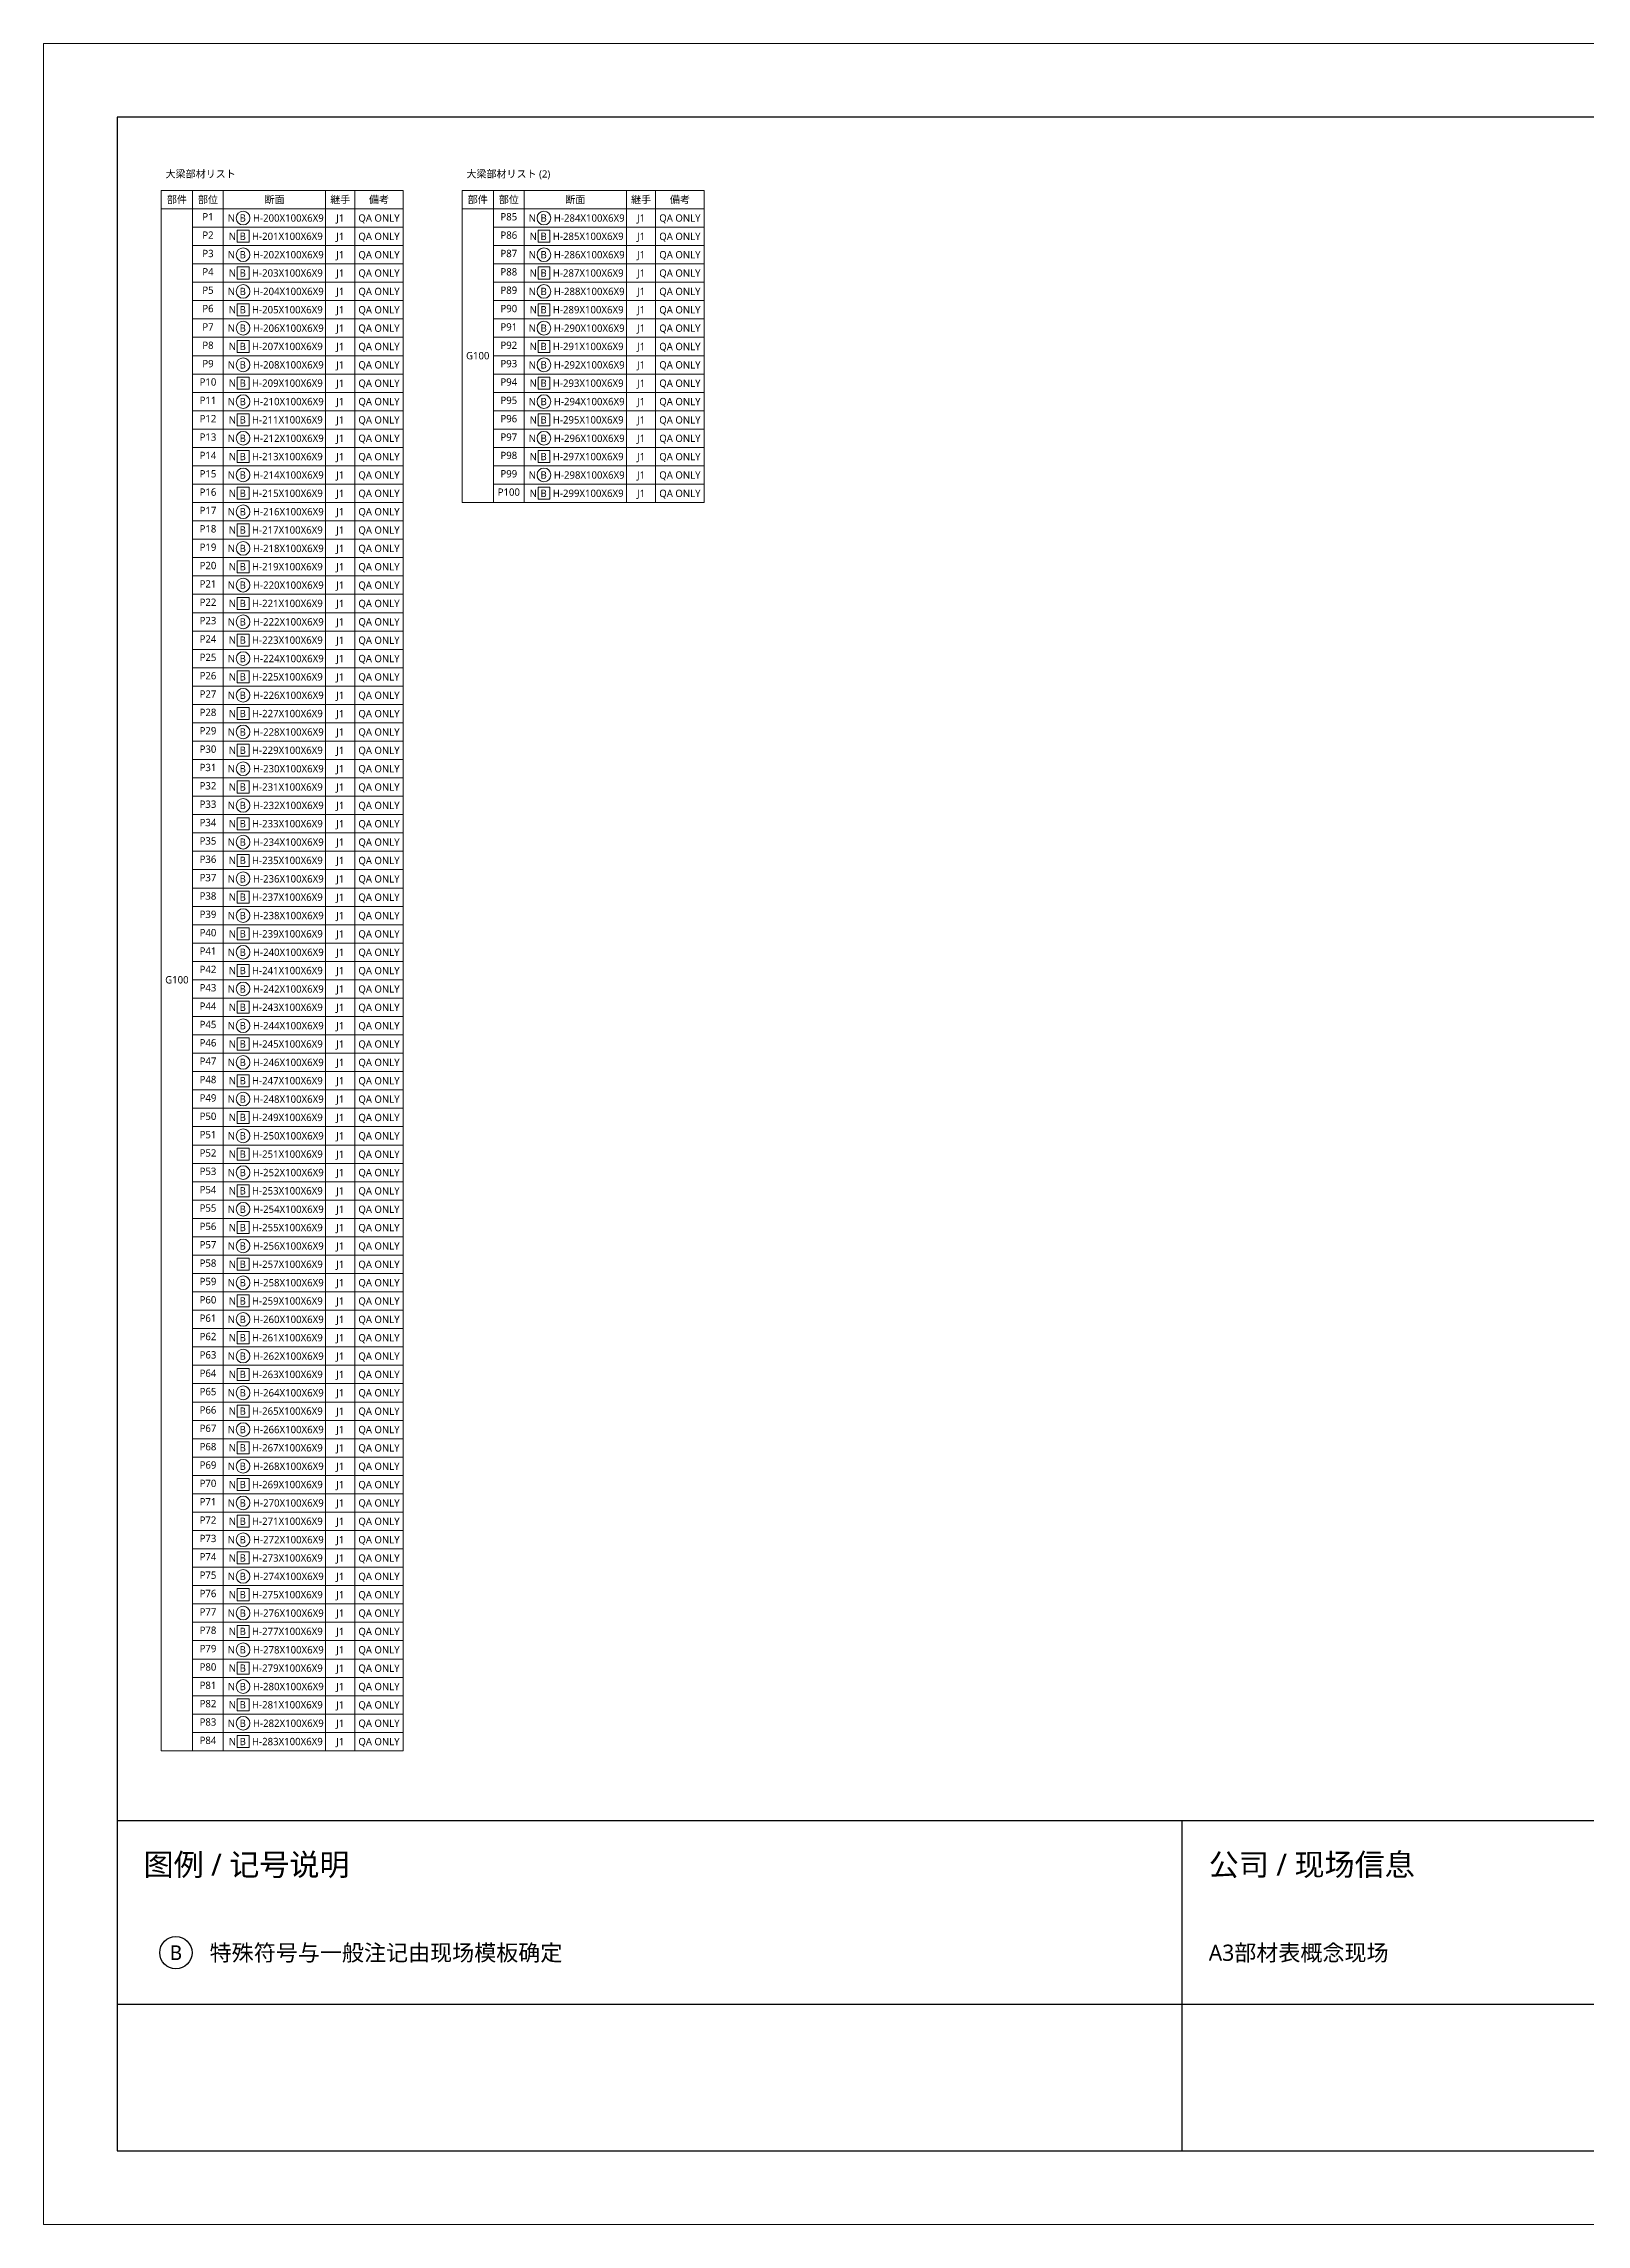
# Model space of a CAD drawing. Header units: millimetres. Extents: x 0 to 420, y 0 to 297.
# Drawn here: x 0 to 210, y 0 to 297 of the extents above; entities that cross this region are included whole.
import ezdxf
from ezdxf.enums import TextEntityAlignment as Align

# ---------------------------------------------------------------- set-up
doc = ezdxf.new("R2010")
doc.units = ezdxf.units.MM
for name, color, linetype in [('ALIGN_A3', 8, 'Continuous'), ('BORDER', 7, 'Continuous'), ('FIXED_INFO', 7, 'Continuous'), ('TABLE_OOBARI', 3, 'Continuous'), ('TEXT', 7, 'Continuous')]:
    doc.layers.add(name, color=color, linetype=linetype)
doc.styles.add('MDG_CJK', font='NotoSansSC-VF.ttf')

# ---------------------------------------------------------------- blocks, each defined once
blk = doc.blocks.new('MDG_MAT_1FA7D49E33FD522B23D7')
at = {"lineweight": 13}
blk.add_circle((2.09, 0.5), 0.936, dxfattribs=at)
at = {"style": 'MDG_CJK'}
for s, p in [('N', (0, 0)), ('B', (1.62, 0))]:
    blk.add_text(s, height=1, dxfattribs=at).set_placement(p)
blk = doc.blocks.new('MDG_MAT_5EB7D1F36CDFFF83779C')
at = {"lineweight": 13}
for p, q in [((2.76, 1.32), (1.16, 1.32)), ((1.16, 1.32), (1.16, -0.32)), ((2.76, -0.32), (2.76, 1.32)), ((1.16, -0.32), (2.76, -0.32))]:
    blk.add_line(p, q, dxfattribs=at)
at = {"style": 'MDG_CJK'}
for s, p in [('N', (0, 0)), ('B', (1.48, 0))]:
    blk.add_text(s, height=1, dxfattribs=at).set_placement(p)

msp = doc.modelspace()

# ---------------------------------------------------------------- linework, layer by layer
at = {"layer": 'ALIGN_A3', "lineweight": 13}
for p, q in [((420, 297), (0, 297)), ((0, 297), (0, 0)), ((0, 0), (420, 0))]:
    msp.add_line(p, q, dxfattribs=at)
at = {"layer": 'BORDER', "lineweight": 30}
for p, q in [((410, 287), (10, 287)), ((10, 287), (10, 10)), ((10, 10), (410, 10))]:
    msp.add_line(p, q, dxfattribs=at)
at = {"layer": 'FIXED_INFO', "lineweight": 30}
msp.add_line((10, 55), (392, 55), dxfattribs=at)
at = {"layer": 'FIXED_INFO', "lineweight": 25}
for p, q in [((155, 10), (155, 55)), ((10, 30), (392, 30))]:
    msp.add_line(p, q, dxfattribs=at)
at = {"layer": 'FIXED_INFO'}
msp.add_circle((18, 37), 2.2, dxfattribs=at)
at = {"layer": 'TABLE_OOBARI', "lineweight": 13}
for p, q in [((48.95, 277), (16, 277)), ((16, 277), (16, 64.5)), ((48.95, 64.5), (48.95, 277)), ((89.9, 277), (56.95, 277)), ((56.95, 277), (56.95, 234.5)), ((89.9, 234.5), (89.9, 277)), ((16, 274.5), (48.95, 274.5)), ((56.95, 274.5), (89.9, 274.5)), ((56.95, 234.5), (89.9, 234.5)), ((16, 64.5), (48.95, 64.5))]:
    msp.add_line(p, q, dxfattribs=at)
at = {"layer": 'TABLE_OOBARI', "lineweight": 9}
for p, q in [((20.27, 64.5), (20.27, 277)), ((24.46, 64.5), (24.46, 277)), ((38.39, 64.5), (38.39, 277)), ((42.36, 64.5), (42.36, 277)), ((61.22, 234.5), (61.22, 277)), ((65.41, 234.5), (65.41, 277)), ((79.34, 234.5), (79.34, 277)), ((83.31, 234.5), (83.31, 277)), ((20.27, 272), (48.95, 272)), ((61.22, 272), (89.9, 272)), ((20.27, 269.5), (48.95, 269.5)), ((61.22, 269.5), (89.9, 269.5)), ((20.27, 267), (48.95, 267)), ((20.27, 264.5), (48.95, 264.5)), ((61.22, 267), (89.9, 267)), ((61.22, 264.5), (89.9, 264.5)), ((20.27, 262), (48.95, 262)), ((61.22, 262), (89.9, 262)), ((20.27, 259.5), (48.95, 259.5)), ((61.22, 259.5), (89.9, 259.5)), ((20.27, 257), (48.95, 257)), ((61.22, 257), (89.9, 257)), ((20.27, 254.5), (48.95, 254.5)), ((61.22, 254.5), (89.9, 254.5)), ((20.27, 252), (48.95, 252)), ((20.27, 249.5), (48.95, 249.5)), ((61.22, 252), (89.9, 252)), ((61.22, 249.5), (89.9, 249.5)), ((20.27, 247), (48.95, 247)), ((61.22, 247), (89.9, 247)), ((20.27, 244.5), (48.95, 244.5)), ((61.22, 244.5), (89.9, 244.5)), ((20.27, 242), (48.95, 242)), ((61.22, 242), (89.9, 242)), ((20.27, 239.5), (48.95, 239.5)), ((61.22, 239.5), (89.9, 239.5)), ((20.27, 237), (48.95, 237)), ((61.22, 237), (89.9, 237)), ((20.27, 234.5), (48.95, 234.5)), ((20.27, 232), (48.95, 232)), ((56.95, 234.5), (89.9, 234.5)), ((20.27, 229.5), (48.95, 229.5)), ((20.27, 227), (48.95, 227)), ((20.27, 224.5), (48.95, 224.5)), ((20.27, 222), (48.95, 222)), ((20.27, 219.5), (48.95, 219.5)), ((20.27, 217), (48.95, 217)), ((20.27, 214.5), (48.95, 214.5)), ((20.27, 212), (48.95, 212)), ((20.27, 209.5), (48.95, 209.5)), ((20.27, 207), (48.95, 207)), ((20.27, 204.5), (48.95, 204.5)), ((20.27, 202), (48.95, 202)), ((20.27, 199.5), (48.95, 199.5)), ((20.27, 197), (48.95, 197)), ((20.27, 194.5), (48.95, 194.5)), ((20.27, 192), (48.95, 192)), ((20.27, 189.5), (48.95, 189.5)), ((20.27, 187), (48.95, 187)), ((20.27, 184.5), (48.95, 184.5)), ((20.27, 182), (48.95, 182)), ((20.27, 179.5), (48.95, 179.5)), ((20.27, 177), (48.95, 177)), ((20.27, 174.5), (48.95, 174.5)), ((20.27, 172), (48.95, 172)), ((20.27, 169.5), (48.95, 169.5)), ((20.27, 167), (48.95, 167)), ((20.27, 164.5), (48.95, 164.5)), ((20.27, 162), (48.95, 162)), ((20.27, 159.5), (48.95, 159.5)), ((20.27, 157), (48.95, 157)), ((20.27, 154.5), (48.95, 154.5)), ((20.27, 152), (48.95, 152)), ((20.27, 149.5), (48.95, 149.5)), ((20.27, 147), (48.95, 147)), ((20.27, 144.5), (48.95, 144.5)), ((20.27, 142), (48.95, 142)), ((20.27, 139.5), (48.95, 139.5)), ((20.27, 137), (48.95, 137)), ((20.27, 134.5), (48.95, 134.5)), ((20.27, 132), (48.95, 132)), ((20.27, 129.5), (48.95, 129.5)), ((20.27, 127), (48.95, 127)), ((20.27, 124.5), (48.95, 124.5)), ((20.27, 122), (48.95, 122)), ((20.27, 119.5), (48.95, 119.5)), ((20.27, 117), (48.95, 117)), ((20.27, 114.5), (48.95, 114.5)), ((20.27, 112), (48.95, 112)), ((20.27, 109.5), (48.95, 109.5)), ((20.27, 107), (48.95, 107)), ((20.27, 104.5), (48.95, 104.5)), ((20.27, 102), (48.95, 102)), ((20.27, 99.5), (48.95, 99.5)), ((20.27, 97), (48.95, 97)), ((20.27, 94.5), (48.95, 94.5)), ((20.27, 92), (48.95, 92)), ((20.27, 89.5), (48.95, 89.5)), ((20.27, 87), (48.95, 87)), ((20.27, 84.5), (48.95, 84.5)), ((20.27, 82), (48.95, 82)), ((20.27, 79.5), (48.95, 79.5)), ((20.27, 77), (48.95, 77)), ((20.27, 74.5), (48.95, 74.5)), ((20.27, 72), (48.95, 72)), ((20.27, 69.5), (48.95, 69.5)), ((20.27, 67), (48.95, 67)), ((16, 64.5), (48.95, 64.5))]:
    msp.add_line(p, q, dxfattribs=at)

# ---------------------------------------------------------------- block references
at = {"layer": 'TEXT'}
for name, p in [('MDG_MAT_1FA7D49E33FD522B23D7', (25.06, 272.75)), ('MDG_MAT_1FA7D49E33FD522B23D7', (66.02, 272.75)), ('MDG_MAT_5EB7D1F36CDFFF83779C', (25.2, 270.26)), ('MDG_MAT_5EB7D1F36CDFFF83779C', (66.15, 270.26)), ('MDG_MAT_1FA7D49E33FD522B23D7', (25.06, 267.75)), ('MDG_MAT_1FA7D49E33FD522B23D7', (66.02, 267.75)), ('MDG_MAT_5EB7D1F36CDFFF83779C', (25.2, 265.26)), ('MDG_MAT_5EB7D1F36CDFFF83779C', (66.15, 265.26)), ('MDG_MAT_1FA7D49E33FD522B23D7', (25.06, 262.75)), ('MDG_MAT_5EB7D1F36CDFFF83779C', (25.2, 260.26)), ('MDG_MAT_1FA7D49E33FD522B23D7', (66.02, 262.75)), ('MDG_MAT_5EB7D1F36CDFFF83779C', (66.15, 260.26)), ('MDG_MAT_1FA7D49E33FD522B23D7', (25.06, 257.75)), ('MDG_MAT_1FA7D49E33FD522B23D7', (66.02, 257.75)), ('MDG_MAT_5EB7D1F36CDFFF83779C', (25.2, 255.26)), ('MDG_MAT_5EB7D1F36CDFFF83779C', (66.15, 255.26)), ('MDG_MAT_1FA7D49E33FD522B23D7', (25.06, 252.75)), ('MDG_MAT_1FA7D49E33FD522B23D7', (66.02, 252.75)), ('MDG_MAT_5EB7D1F36CDFFF83779C', (25.2, 250.26)), ('MDG_MAT_5EB7D1F36CDFFF83779C', (66.15, 250.26)), ('MDG_MAT_1FA7D49E33FD522B23D7', (25.06, 247.75)), ('MDG_MAT_5EB7D1F36CDFFF83779C', (25.2, 245.26)), ('MDG_MAT_1FA7D49E33FD522B23D7', (66.02, 247.75)), ('MDG_MAT_5EB7D1F36CDFFF83779C', (66.15, 245.26)), ('MDG_MAT_1FA7D49E33FD522B23D7', (25.06, 242.75)), ('MDG_MAT_1FA7D49E33FD522B23D7', (66.02, 242.75)), ('MDG_MAT_5EB7D1F36CDFFF83779C', (25.2, 240.26)), ('MDG_MAT_5EB7D1F36CDFFF83779C', (66.15, 240.26)), ('MDG_MAT_1FA7D49E33FD522B23D7', (25.06, 237.75)), ('MDG_MAT_1FA7D49E33FD522B23D7', (66.02, 237.75)), ('MDG_MAT_5EB7D1F36CDFFF83779C', (25.2, 235.26)), ('MDG_MAT_5EB7D1F36CDFFF83779C', (66.15, 235.26)), ('MDG_MAT_1FA7D49E33FD522B23D7', (25.06, 232.75)), ('MDG_MAT_1FA7D49E33FD522B23D7', (25.06, 227.75)), ('MDG_MAT_5EB7D1F36CDFFF83779C', (25.2, 230.26)), ('MDG_MAT_5EB7D1F36CDFFF83779C', (25.2, 225.26)), ('MDG_MAT_1FA7D49E33FD522B23D7', (25.06, 222.75)), ('MDG_MAT_5EB7D1F36CDFFF83779C', (25.2, 220.26)), ('MDG_MAT_1FA7D49E33FD522B23D7', (25.06, 217.75)), ('MDG_MAT_1FA7D49E33FD522B23D7', (25.06, 212.75)), ('MDG_MAT_5EB7D1F36CDFFF83779C', (25.2, 215.26)), ('MDG_MAT_5EB7D1F36CDFFF83779C', (25.2, 210.26)), ('MDG_MAT_1FA7D49E33FD522B23D7', (25.06, 207.75)), ('MDG_MAT_5EB7D1F36CDFFF83779C', (25.2, 205.26)), ('MDG_MAT_1FA7D49E33FD522B23D7', (25.06, 202.75)), ('MDG_MAT_1FA7D49E33FD522B23D7', (25.06, 197.75)), ('MDG_MAT_5EB7D1F36CDFFF83779C', (25.2, 200.26)), ('MDG_MAT_5EB7D1F36CDFFF83779C', (25.2, 195.26)), ('MDG_MAT_1FA7D49E33FD522B23D7', (25.06, 192.75)), ('MDG_MAT_5EB7D1F36CDFFF83779C', (25.2, 190.26)), ('MDG_MAT_1FA7D49E33FD522B23D7', (25.06, 187.75)), ('MDG_MAT_1FA7D49E33FD522B23D7', (25.06, 182.75)), ('MDG_MAT_5EB7D1F36CDFFF83779C', (25.2, 185.26)), ('MDG_MAT_5EB7D1F36CDFFF83779C', (25.2, 180.26)), ('MDG_MAT_1FA7D49E33FD522B23D7', (25.06, 177.75)), ('MDG_MAT_5EB7D1F36CDFFF83779C', (25.2, 175.26)), ('MDG_MAT_1FA7D49E33FD522B23D7', (25.06, 172.75)), ('MDG_MAT_5EB7D1F36CDFFF83779C', (25.2, 170.26)), ('MDG_MAT_1FA7D49E33FD522B23D7', (25.06, 167.75)), ('MDG_MAT_5EB7D1F36CDFFF83779C', (25.2, 165.26)), ('MDG_MAT_1FA7D49E33FD522B23D7', (25.06, 162.75)), ('MDG_MAT_5EB7D1F36CDFFF83779C', (25.2, 160.26)), ('MDG_MAT_1FA7D49E33FD522B23D7', (25.06, 157.75)), ('MDG_MAT_5EB7D1F36CDFFF83779C', (25.2, 155.26)), ('MDG_MAT_1FA7D49E33FD522B23D7', (25.06, 152.75)), ('MDG_MAT_5EB7D1F36CDFFF83779C', (25.2, 150.26)), ('MDG_MAT_1FA7D49E33FD522B23D7', (25.06, 147.75)), ('MDG_MAT_5EB7D1F36CDFFF83779C', (25.2, 145.26)), ('MDG_MAT_1FA7D49E33FD522B23D7', (25.06, 142.75)), ('MDG_MAT_5EB7D1F36CDFFF83779C', (25.2, 140.26)), ('MDG_MAT_1FA7D49E33FD522B23D7', (25.06, 137.75)), ('MDG_MAT_1FA7D49E33FD522B23D7', (25.06, 132.75)), ('MDG_MAT_5EB7D1F36CDFFF83779C', (25.2, 135.26)), ('MDG_MAT_5EB7D1F36CDFFF83779C', (25.2, 130.26)), ('MDG_MAT_1FA7D49E33FD522B23D7', (25.06, 127.75)), ('MDG_MAT_5EB7D1F36CDFFF83779C', (25.2, 125.26)), ('MDG_MAT_1FA7D49E33FD522B23D7', (25.06, 122.75)), ('MDG_MAT_1FA7D49E33FD522B23D7', (25.06, 117.75)), ('MDG_MAT_5EB7D1F36CDFFF83779C', (25.2, 120.26)), ('MDG_MAT_5EB7D1F36CDFFF83779C', (25.2, 115.26)), ('MDG_MAT_1FA7D49E33FD522B23D7', (25.06, 112.75)), ('MDG_MAT_5EB7D1F36CDFFF83779C', (25.2, 110.26)), ('MDG_MAT_1FA7D49E33FD522B23D7', (25.06, 107.75)), ('MDG_MAT_1FA7D49E33FD522B23D7', (25.06, 102.75)), ('MDG_MAT_5EB7D1F36CDFFF83779C', (25.2, 105.26)), ('MDG_MAT_5EB7D1F36CDFFF83779C', (25.2, 100.26)), ('MDG_MAT_1FA7D49E33FD522B23D7', (25.06, 97.75)), ('MDG_MAT_5EB7D1F36CDFFF83779C', (25.2, 95.26)), ('MDG_MAT_1FA7D49E33FD522B23D7', (25.06, 92.75)), ('MDG_MAT_1FA7D49E33FD522B23D7', (25.06, 87.75)), ('MDG_MAT_5EB7D1F36CDFFF83779C', (25.2, 90.26)), ('MDG_MAT_5EB7D1F36CDFFF83779C', (25.2, 85.26)), ('MDG_MAT_1FA7D49E33FD522B23D7', (25.06, 82.75)), ('MDG_MAT_5EB7D1F36CDFFF83779C', (25.2, 80.26)), ('MDG_MAT_1FA7D49E33FD522B23D7', (25.06, 77.75)), ('MDG_MAT_5EB7D1F36CDFFF83779C', (25.2, 75.26)), ('MDG_MAT_1FA7D49E33FD522B23D7', (25.06, 72.75)), ('MDG_MAT_5EB7D1F36CDFFF83779C', (25.2, 70.26)), ('MDG_MAT_1FA7D49E33FD522B23D7', (25.06, 67.75)), ('MDG_MAT_5EB7D1F36CDFFF83779C', (25.2, 65.26))]:
    msp.add_blockref(name, p, dxfattribs=at)

# ---------------------------------------------------------------- texts
at = {"layer": 'TEXT', "style": 'MDG_CJK'}
for s, height, p in [('大梁部材リスト', 1, (16.6, 279.25)), ('大梁部材リスト (2)', 1, (57.55, 279.25)), ('图例 / 记号说明', 3, (13.6, 49)), ('公司 / 现场信息', 3, (158.6, 49)), ('特殊符号与一般注记由现场模板确定', 2.2, (22.6, 37)), ('A3部材表概念现场', 2.2, (158.6, 37))]:
    msp.add_text(s, height=height, dxfattribs=at).set_placement(p, align=Align.MIDDLE_LEFT)
for s, height, p in [('部件', 1, (18.14, 275.75)), ('部位', 1, (22.37, 275.75)), ('断面', 1, (31.43, 275.75)), ('継手', 1, (40.38, 275.75)), ('備考', 1, (45.65, 275.75)), ('部件', 1, (59.09, 275.75)), ('部位', 1, (63.32, 275.75)), ('断面', 1, (72.38, 275.75)), ('継手', 1, (81.33, 275.75)), ('備考', 1, (86.61, 275.75)), ('P1', 1, (22.37, 273.42)), ('J1', 1, (40.38, 273.25)), ('QA ONLY', 1, (45.65, 273.25)), ('P85', 1, (63.32, 273.42)), ('J1', 1, (81.33, 273.25)), ('QA ONLY', 1, (86.61, 273.25)), ('P2', 1, (22.37, 270.92)), ('J1', 1, (40.38, 270.75)), ('QA ONLY', 1, (45.65, 270.75)), ('P86', 1, (63.32, 270.92)), ('J1', 1, (81.33, 270.75)), ('QA ONLY', 1, (86.61, 270.75)), ('P3', 1, (22.37, 268.42)), ('J1', 1, (40.38, 268.25)), ('QA ONLY', 1, (45.65, 268.25)), ('P87', 1, (63.32, 268.42)), ('J1', 1, (81.33, 268.25)), ('QA ONLY', 1, (86.61, 268.25)), ('P4', 1, (22.37, 265.92)), ('J1', 1, (40.38, 265.75)), ('QA ONLY', 1, (45.65, 265.75)), ('P88', 1, (63.32, 265.92)), ('J1', 1, (81.33, 265.75)), ('QA ONLY', 1, (86.61, 265.75)), ('P5', 1, (22.37, 263.42)), ('P6', 1, (22.37, 260.92)), ('J1', 1, (40.38, 263.25)), ('QA ONLY', 1, (45.65, 263.25)), ('P89', 1, (63.32, 263.42)), ('P90', 1, (63.32, 260.92)), ('J1', 1, (81.33, 263.25)), ('QA ONLY', 1, (86.61, 263.25)), ('P7', 1, (22.37, 258.42)), ('J1', 1, (40.38, 260.75)), ('J1', 1, (40.38, 258.25)), ('QA ONLY', 1, (45.65, 260.75)), ('QA ONLY', 1, (45.65, 258.25)), ('P91', 1, (63.32, 258.42)), ('J1', 1, (81.33, 260.75)), ('J1', 1, (81.33, 258.25)), ('QA ONLY', 1, (86.61, 260.75)), ('QA ONLY', 1, (86.61, 258.25)), ('P8', 1, (22.37, 255.92)), ('J1', 1, (40.38, 255.75)), ('QA ONLY', 1, (45.65, 255.75)), ('P92', 1, (63.32, 255.92)), ('J1', 1, (81.33, 255.75)), ('QA ONLY', 1, (86.61, 255.75)), ('P9', 1, (22.37, 253.42)), ('J1', 1, (40.38, 253.25)), ('QA ONLY', 1, (45.65, 253.25)), ('G100', 1, (59.09, 254.5)), ('P93', 1, (63.32, 253.42)), ('J1', 1, (81.33, 253.25)), ('QA ONLY', 1, (86.61, 253.25)), ('P10', 1, (22.37, 250.92)), ('J1', 1, (40.38, 250.75)), ('QA ONLY', 1, (45.65, 250.75)), ('P94', 1, (63.32, 250.92)), ('J1', 1, (81.33, 250.75)), ('QA ONLY', 1, (86.61, 250.75)), ('P11', 1, (22.37, 248.42)), ('J1', 1, (40.38, 248.25)), ('QA ONLY', 1, (45.65, 248.25)), ('P95', 1, (63.32, 248.42)), ('J1', 1, (81.33, 248.25)), ('QA ONLY', 1, (86.61, 248.25)), ('P12', 1, (22.37, 245.92)), ('P13', 1, (22.37, 243.42)), ('J1', 1, (40.38, 245.75)), ('J1', 1, (40.38, 243.25)), ('QA ONLY', 1, (45.65, 245.75)), ('QA ONLY', 1, (45.65, 243.25)), ('P96', 1, (63.32, 245.92)), ('P97', 1, (63.32, 243.42)), ('J1', 1, (81.33, 245.75)), ('J1', 1, (81.33, 243.25)), ('QA ONLY', 1, (86.61, 245.75)), ('QA ONLY', 1, (86.61, 243.25)), ('P14', 1, (22.37, 240.92)), ('J1', 1, (40.38, 240.75)), ('QA ONLY', 1, (45.65, 240.75)), ('P98', 1, (63.32, 240.92)), ('J1', 1, (81.33, 240.75)), ('QA ONLY', 1, (86.61, 240.75)), ('P15', 1, (22.37, 238.42)), ('J1', 1, (40.38, 238.25)), ('QA ONLY', 1, (45.65, 238.25)), ('P99', 1, (63.32, 238.42)), ('J1', 1, (81.33, 238.25)), ('QA ONLY', 1, (86.61, 238.25)), ('P16', 1, (22.37, 235.92)), ('J1', 1, (40.38, 235.75)), ('QA ONLY', 1, (45.65, 235.75)), ('P100', 1, (63.32, 235.92)), ('J1', 1, (81.33, 235.75)), ('QA ONLY', 1, (86.61, 235.75)), ('P17', 1, (22.37, 233.42)), ('J1', 1, (40.38, 233.25)), ('QA ONLY', 1, (45.65, 233.25)), ('P18', 1, (22.37, 230.92)), ('P19', 1, (22.37, 228.42)), ('J1', 1, (40.38, 230.75)), ('J1', 1, (40.38, 228.25)), ('QA ONLY', 1, (45.65, 230.75)), ('QA ONLY', 1, (45.65, 228.25)), ('P20', 1, (22.37, 225.92)), ('J1', 1, (40.38, 225.75)), ('QA ONLY', 1, (45.65, 225.75)), ('P21', 1, (22.37, 223.42)), ('J1', 1, (40.38, 223.25)), ('QA ONLY', 1, (45.65, 223.25)), ('P22', 1, (22.37, 220.92)), ('J1', 1, (40.38, 220.75)), ('QA ONLY', 1, (45.65, 220.75)), ('P23', 1, (22.37, 218.42)), ('J1', 1, (40.38, 218.25)), ('QA ONLY', 1, (45.65, 218.25)), ('P24', 1, (22.37, 215.92)), ('P25', 1, (22.37, 213.42)), ('J1', 1, (40.38, 215.75)), ('QA ONLY', 1, (45.65, 215.75)), ('P26', 1, (22.37, 210.92)), ('J1', 1, (40.38, 213.25)), ('J1', 1, (40.38, 210.75)), ('QA ONLY', 1, (45.65, 213.25)), ('QA ONLY', 1, (45.65, 210.75)), ('P27', 1, (22.37, 208.42)), ('J1', 1, (40.38, 208.25)), ('QA ONLY', 1, (45.65, 208.25)), ('P28', 1, (22.37, 205.92)), ('J1', 1, (40.38, 205.75)), ('QA ONLY', 1, (45.65, 205.75)), ('P29', 1, (22.37, 203.42)), ('J1', 1, (40.38, 203.25)), ('QA ONLY', 1, (45.65, 203.25)), ('P30', 1, (22.37, 200.92)), ('J1', 1, (40.38, 200.75)), ('QA ONLY', 1, (45.65, 200.75)), ('P31', 1, (22.37, 198.42)), ('P32', 1, (22.37, 195.92)), ('J1', 1, (40.38, 198.25)), ('J1', 1, (40.38, 195.75)), ('QA ONLY', 1, (45.65, 198.25)), ('QA ONLY', 1, (45.65, 195.75)), ('P33', 1, (22.37, 193.42)), ('J1', 1, (40.38, 193.25)), ('QA ONLY', 1, (45.65, 193.25)), ('P34', 1, (22.37, 190.92)), ('J1', 1, (40.38, 190.75)), ('QA ONLY', 1, (45.65, 190.75)), ('P35', 1, (22.37, 188.42)), ('J1', 1, (40.38, 188.25)), ('QA ONLY', 1, (45.65, 188.25)), ('P36', 1, (22.37, 185.92)), ('J1', 1, (40.38, 185.75)), ('QA ONLY', 1, (45.65, 185.75)), ('P37', 1, (22.37, 183.42)), ('P38', 1, (22.37, 180.92)), ('J1', 1, (40.38, 183.25)), ('J1', 1, (40.38, 180.75)), ('QA ONLY', 1, (45.65, 183.25)), ('QA ONLY', 1, (45.65, 180.75)), ('P39', 1, (22.37, 178.42)), ('J1', 1, (40.38, 178.25)), ('QA ONLY', 1, (45.65, 178.25)), ('P40', 1, (22.37, 175.92)), ('J1', 1, (40.38, 175.75)), ('QA ONLY', 1, (45.65, 175.75)), ('P41', 1, (22.37, 173.42)), ('J1', 1, (40.38, 173.25)), ('QA ONLY', 1, (45.65, 173.25)), ('G100', 1, (18.14, 169.5)), ('P42', 1, (22.37, 170.92)), ('J1', 1, (40.38, 170.75)), ('QA ONLY', 1, (45.65, 170.75)), ('P43', 1, (22.37, 168.42)), ('P44', 1, (22.37, 165.92)), ('J1', 1, (40.38, 168.25)), ('QA ONLY', 1, (45.65, 168.25)), ('P45', 1, (22.37, 163.42)), ('J1', 1, (40.38, 165.75)), ('J1', 1, (40.38, 163.25)), ('QA ONLY', 1, (45.65, 165.75)), ('QA ONLY', 1, (45.65, 163.25)), ('P46', 1, (22.37, 160.92)), ('J1', 1, (40.38, 160.75)), ('QA ONLY', 1, (45.65, 160.75)), ('P47', 1, (22.37, 158.42)), ('J1', 1, (40.38, 158.25)), ('QA ONLY', 1, (45.65, 158.25)), ('P48', 1, (22.37, 155.92)), ('J1', 1, (40.38, 155.75)), ('QA ONLY', 1, (45.65, 155.75)), ('P49', 1, (22.37, 153.42)), ('J1', 1, (40.38, 153.25)), ('QA ONLY', 1, (45.65, 153.25)), ('P50', 1, (22.37, 150.92)), ('P51', 1, (22.37, 148.42)), ('J1', 1, (40.38, 150.75)), ('J1', 1, (40.38, 148.25)), ('QA ONLY', 1, (45.65, 150.75)), ('QA ONLY', 1, (45.65, 148.25)), ('P52', 1, (22.37, 145.92)), ('J1', 1, (40.38, 145.75)), ('QA ONLY', 1, (45.65, 145.75)), ('P53', 1, (22.37, 143.42)), ('J1', 1, (40.38, 143.25)), ('QA ONLY', 1, (45.65, 143.25)), ('P54', 1, (22.37, 140.92)), ('J1', 1, (40.38, 140.75)), ('QA ONLY', 1, (45.65, 140.75)), ('P55', 1, (22.37, 138.42)), ('J1', 1, (40.38, 138.25)), ('QA ONLY', 1, (45.65, 138.25)), ('P56', 1, (22.37, 135.92)), ('P57', 1, (22.37, 133.42)), ('J1', 1, (40.38, 135.75)), ('J1', 1, (40.38, 133.25)), ('QA ONLY', 1, (45.65, 135.75)), ('QA ONLY', 1, (45.65, 133.25)), ('P58', 1, (22.37, 130.92)), ('J1', 1, (40.38, 130.75)), ('QA ONLY', 1, (45.65, 130.75)), ('P59', 1, (22.37, 128.42)), ('J1', 1, (40.38, 128.25)), ('QA ONLY', 1, (45.65, 128.25)), ('P60', 1, (22.37, 125.92)), ('J1', 1, (40.38, 125.75)), ('QA ONLY', 1, (45.65, 125.75)), ('P61', 1, (22.37, 123.42)), ('J1', 1, (40.38, 123.25)), ('QA ONLY', 1, (45.65, 123.25)), ('P62', 1, (22.37, 120.92)), ('P63', 1, (22.37, 118.42)), ('J1', 1, (40.38, 120.75)), ('QA ONLY', 1, (45.65, 120.75)), ('P64', 1, (22.37, 115.92)), ('J1', 1, (40.38, 118.25)), ('J1', 1, (40.38, 115.75)), ('QA ONLY', 1, (45.65, 118.25)), ('QA ONLY', 1, (45.65, 115.75)), ('P65', 1, (22.37, 113.42)), ('J1', 1, (40.38, 113.25)), ('QA ONLY', 1, (45.65, 113.25)), ('P66', 1, (22.37, 110.92)), ('J1', 1, (40.38, 110.75)), ('QA ONLY', 1, (45.65, 110.75)), ('P67', 1, (22.37, 108.42)), ('J1', 1, (40.38, 108.25)), ('QA ONLY', 1, (45.65, 108.25)), ('P68', 1, (22.37, 105.92)), ('J1', 1, (40.38, 105.75)), ('QA ONLY', 1, (45.65, 105.75)), ('P69', 1, (22.37, 103.42)), ('P70', 1, (22.37, 100.92)), ('J1', 1, (40.38, 103.25)), ('J1', 1, (40.38, 100.75)), ('QA ONLY', 1, (45.65, 103.25)), ('QA ONLY', 1, (45.65, 100.75)), ('P71', 1, (22.37, 98.42)), ('J1', 1, (40.38, 98.25)), ('QA ONLY', 1, (45.65, 98.25)), ('P72', 1, (22.37, 95.92)), ('J1', 1, (40.38, 95.75)), ('QA ONLY', 1, (45.65, 95.75)), ('P73', 1, (22.37, 93.42)), ('J1', 1, (40.38, 93.25)), ('QA ONLY', 1, (45.65, 93.25)), ('P74', 1, (22.37, 90.92)), ('J1', 1, (40.38, 90.75)), ('QA ONLY', 1, (45.65, 90.75)), ('P75', 1, (22.37, 88.42)), ('P76', 1, (22.37, 85.92)), ('J1', 1, (40.38, 88.25)), ('J1', 1, (40.38, 85.75)), ('QA ONLY', 1, (45.65, 88.25)), ('QA ONLY', 1, (45.65, 85.75)), ('P77', 1, (22.37, 83.42)), ('J1', 1, (40.38, 83.25)), ('QA ONLY', 1, (45.65, 83.25)), ('P78', 1, (22.37, 80.92)), ('J1', 1, (40.38, 80.75)), ('QA ONLY', 1, (45.65, 80.75)), ('P79', 1, (22.37, 78.42)), ('J1', 1, (40.38, 78.25)), ('QA ONLY', 1, (45.65, 78.25)), ('P80', 1, (22.37, 75.92)), ('J1', 1, (40.38, 75.75)), ('QA ONLY', 1, (45.65, 75.75)), ('P81', 1, (22.37, 73.42)), ('P82', 1, (22.37, 70.92)), ('J1', 1, (40.38, 73.25)), ('QA ONLY', 1, (45.65, 73.25)), ('P83', 1, (22.37, 68.42)), ('J1', 1, (40.38, 70.75)), ('J1', 1, (40.38, 68.25)), ('QA ONLY', 1, (45.65, 70.75)), ('QA ONLY', 1, (45.65, 68.25)), ('P84', 1, (22.37, 65.92)), ('J1', 1, (40.38, 65.75)), ('QA ONLY', 1, (45.65, 65.75)), ('B', 2, (18, 37))]:
    msp.add_text(s, height=height, dxfattribs=at).set_placement(p, align=Align.MIDDLE_CENTER)
for s, p in [('H-200X100X6X9', (28.49, 272.75)), ('H-284X100X6X9', (69.45, 272.75)), ('H-201X100X6X9', (28.36, 270.26)), ('H-285X100X6X9', (69.31, 270.26)), ('H-202X100X6X9', (28.49, 267.75)), ('H-286X100X6X9', (69.45, 267.75)), ('H-203X100X6X9', (28.36, 265.26)), ('H-287X100X6X9', (69.31, 265.26)), ('H-204X100X6X9', (28.49, 262.75)), ('H-288X100X6X9', (69.45, 262.75)), ('H-205X100X6X9', (28.36, 260.26)), ('H-206X100X6X9', (28.49, 257.75)), ('H-289X100X6X9', (69.31, 260.26)), ('H-290X100X6X9', (69.45, 257.75)), ('H-207X100X6X9', (28.36, 255.26)), ('H-291X100X6X9', (69.31, 255.26)), ('H-208X100X6X9', (28.49, 252.75)), ('H-292X100X6X9', (69.45, 252.75)), ('H-209X100X6X9', (28.36, 250.26)), ('H-293X100X6X9', (69.31, 250.26)), ('H-210X100X6X9', (28.49, 247.75)), ('H-294X100X6X9', (69.45, 247.75)), ('H-211X100X6X9', (28.36, 245.26)), ('H-212X100X6X9', (28.49, 242.75)), ('H-295X100X6X9', (69.31, 245.26)), ('H-296X100X6X9', (69.45, 242.75)), ('H-213X100X6X9', (28.36, 240.26)), ('H-297X100X6X9', (69.31, 240.26)), ('H-214X100X6X9', (28.49, 237.75)), ('H-298X100X6X9', (69.45, 237.75)), ('H-215X100X6X9', (28.36, 235.26)), ('H-299X100X6X9', (69.31, 235.26)), ('H-216X100X6X9', (28.49, 232.75)), ('H-217X100X6X9', (28.36, 230.26)), ('H-218X100X6X9', (28.49, 227.75)), ('H-219X100X6X9', (28.36, 225.26)), ('H-220X100X6X9', (28.49, 222.75)), ('H-221X100X6X9', (28.36, 220.26)), ('H-222X100X6X9', (28.49, 217.75)), ('H-223X100X6X9', (28.36, 215.26)), ('H-225X100X6X9', (28.36, 210.26)), ('H-224X100X6X9', (28.49, 212.75)), ('H-226X100X6X9', (28.49, 207.75)), ('H-227X100X6X9', (28.36, 205.26)), ('H-228X100X6X9', (28.49, 202.75)), ('H-229X100X6X9', (28.36, 200.26)), ('H-231X100X6X9', (28.36, 195.26)), ('H-230X100X6X9', (28.49, 197.75)), ('H-232X100X6X9', (28.49, 192.75)), ('H-233X100X6X9', (28.36, 190.26)), ('H-234X100X6X9', (28.49, 187.75)), ('H-235X100X6X9', (28.36, 185.26)), ('H-237X100X6X9', (28.36, 180.26)), ('H-236X100X6X9', (28.49, 182.75)), ('H-238X100X6X9', (28.49, 177.75)), ('H-239X100X6X9', (28.36, 175.26)), ('H-240X100X6X9', (28.49, 172.75)), ('H-241X100X6X9', (28.36, 170.26)), ('H-242X100X6X9', (28.49, 167.75)), ('H-243X100X6X9', (28.36, 165.26)), ('H-244X100X6X9', (28.49, 162.75)), ('H-245X100X6X9', (28.36, 160.26)), ('H-246X100X6X9', (28.49, 157.75)), ('H-247X100X6X9', (28.36, 155.26)), ('H-248X100X6X9', (28.49, 152.75)), ('H-249X100X6X9', (28.36, 150.26)), ('H-250X100X6X9', (28.49, 147.75)), ('H-251X100X6X9', (28.36, 145.26)), ('H-252X100X6X9', (28.49, 142.75)), ('H-253X100X6X9', (28.36, 140.26)), ('H-254X100X6X9', (28.49, 137.75)), ('H-255X100X6X9', (28.36, 135.26)), ('H-256X100X6X9', (28.49, 132.75)), ('H-257X100X6X9', (28.36, 130.26)), ('H-258X100X6X9', (28.49, 127.75)), ('H-259X100X6X9', (28.36, 125.26)), ('H-260X100X6X9', (28.49, 122.75)), ('H-261X100X6X9', (28.36, 120.26)), ('H-263X100X6X9', (28.36, 115.26)), ('H-262X100X6X9', (28.49, 117.75)), ('H-264X100X6X9', (28.49, 112.75)), ('H-265X100X6X9', (28.36, 110.26)), ('H-266X100X6X9', (28.49, 107.75)), ('H-267X100X6X9', (28.36, 105.26)), ('H-269X100X6X9', (28.36, 100.26)), ('H-268X100X6X9', (28.49, 102.75)), ('H-270X100X6X9', (28.49, 97.75)), ('H-271X100X6X9', (28.36, 95.26)), ('H-272X100X6X9', (28.49, 92.75)), ('H-273X100X6X9', (28.36, 90.26)), ('H-275X100X6X9', (28.36, 85.26)), ('H-274X100X6X9', (28.49, 87.75)), ('H-276X100X6X9', (28.49, 82.75)), ('H-277X100X6X9', (28.36, 80.26)), ('H-278X100X6X9', (28.49, 77.75)), ('H-279X100X6X9', (28.36, 75.26)), ('H-280X100X6X9', (28.49, 72.75)), ('H-281X100X6X9', (28.36, 70.26)), ('H-282X100X6X9', (28.49, 67.75)), ('H-283X100X6X9', (28.36, 65.26))]:
    msp.add_text(s, height=1, dxfattribs=at).set_placement(p)

doc.saveas('drawing.dxf')
